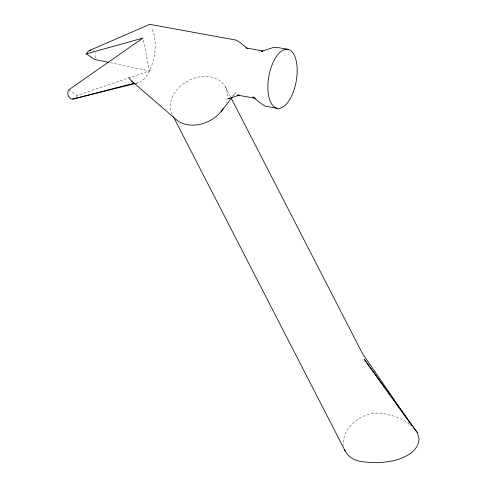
<?xml version="1.0" encoding="UTF-8"?>
<svg xmlns="http://www.w3.org/2000/svg" width="487" height="487" viewBox="0 0 487 487"><rect width="100%" height="100%" fill="white"/><g stroke="black" fill="none" stroke-linecap="round" stroke-linejoin="round"><path stroke-width="0.37" stroke-dasharray="2.44 1.83" d="M95.342 57.831L95.543 54.422L95.123 52.894M76.441 96.822L77.336 95.367L149.503 70.901L142.928 38.096M233.145 96.073L235.915 92.512L232.226 96.542M135.739 83.454L138.679 82.723M110.281 62.713L149.503 70.901M68.813 89.785L77.336 95.367M409.5 424.159L404.807 420.78L394.933 416.422L383.494 413.493A29.963 22.682 -27.2 0 0 343.457 445.349M93.376 50.697L94.381 51.622M225.572 87.173L230.436 96.639M172.209 114.421A29.963 22.682 -27.2 0 1 197.947 77.226A29.963 22.682 -27.2 0 1 226.193 102.654M152.157 29.555A29.963 13.892 -79.9 0 1 152.431 63.389A29.963 13.892 -79.9 0 1 135.69 83.04"/><path stroke-width="0.73" d="M108.802 62.409L94.74 59.475L86.217 53.887L88.238 51.269L89.517 50.471L149.74 24.35L235.848 40.068L239.166 41.876L247.518 48.481M221.128 111.499L232.22 97.254M86.217 53.887L142.928 38.096L68.813 89.785C65.739 94.046 70.195 102.215 75.315 97.984M229.675 98.003L228.397 98.733L239.409 95.129M89.517 50.471L90.862 50.1M72.691 99.153L134.248 83.107M74.036 98.782L135.002 83.636M262.87 51.318L261.391 51.397L273.091 47.574L276.793 47.373L288.115 49.394A29.963 13.892 -79.9 0 1 291.488 96.237A29.963 13.892 -79.9 0 1 268.014 90.844A29.963 13.892 -79.9 0 1 288.115 49.394M238.618 94.983L237.139 95.062L255.432 98.325L252.777 96.883L262.323 104.425L265.64 106.233L276.963 108.254M246.057 47.976L262.889 50.977M131.66 81.11L175.777 119.193A29.963 22.682 -27.2 0 0 223.283 108.546M412.873 426.837L417.298 432.523L419.07 439.11C418.333 451.053 406.115 457.068 396.022 460.118C384.328 463.034 372.165 463.228 360.289 461.353A29.963 22.682 -27.2 0 1 344.595 449.702M417.298 432.523L364.191 359.187L407.12 418.887M408.009 420.117L411.99 425.656L362.444 353.489L231.13 97.99M173.25 116.448L345.21 451.047M132.927 82.066A29.963 13.892 -79.9 0 1 128.952 77.421"/></g></svg>
